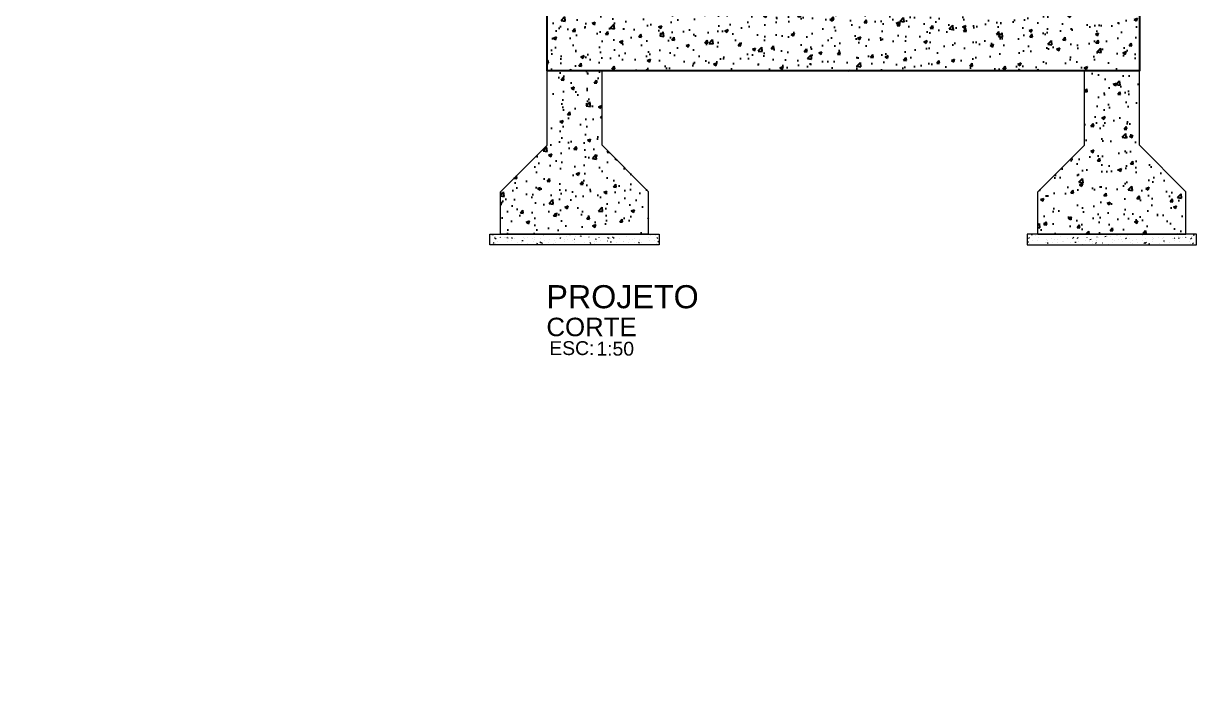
# Model space of a CAD drawing. Header units: inches. Extents: x -413 to -271, y -70 to 27.
# Drawn here: x -401.8 to -396.26, y -14.36 to -11.26 of the extents above; entities that cross this region are included whole.
import ezdxf
from ezdxf.enums import TextEntityAlignment as Align

# ---------------------------------------------------------------- set-up
doc = ezdxf.new("R2010")
doc.units = ezdxf.units.IN
doc.header["$MEASUREMENT"] = 0
for name, color, linetype in [('ARQ-COTA-25', 12, 'Continuous'), ('ARQ-COTA-50', 1, 'Continuous'), ('ARQ-TXT-02', 2, 'Continuous'), ('ARQ-TXT-03', 3, 'Continuous'), ('ARQ-TXT-04', 4, 'Continuous'), ('EST-CNC-HTC', 1, 'Continuous')]:
    doc.layers.add(name, color=color, linetype=linetype)
doc.layers.add('Pilares estruturais', color=7, linetype='Continuous', lineweight=20)
doc.styles.add('Arial', font='ARIALUNI.ttf')
pattern_1 = [(50, (-422.7482, -237.35395), (0.156527246, -0.01369436), [0.0163672, -0.18003924]), (355, (-422.7482, -237.35395), (-0.03027962, 0.16415042), [0.01309376, -0.14403139]), (100.451444, (-422.73516, -237.35509), (0.12624763, 0.15045606), [0.01390998, -0.15300981]), (46.1842, (-422.7482, -237.3103), (0.23290342, -0.03612117), [0.0245508, -0.27005886]), (96.63564, (-422.7288, -237.31331), (0.2039707, 0.2125813), [0.02086499, -0.22951484]), (351.18416, (-422.7482, -237.3103), (0.2039707, 0.2125813), [0.01964064, -0.2160471]), (21, (-422.72638, -237.32121), (0.13026266, -0.08786327), [0.0163672, -0.18003924]), (326, (-422.72638, -237.32121), (0.05309855, 0.15824905), [0.01309376, -0.14403139]), (71.451445, (-422.71552, -237.32854), (0.18336121, 0.07038577), [0.01390998, -0.15300981]), (37.5, (-422.7482, -237.35395), (0.002653638, 0.07264722), [0, -0.142285557, 0, -0.146213685, 0, -0.144576965]), (7.5, (-422.7482, -237.35395), (0.057409502, 0.086072224), [0, -0.083363624, 0, -0.139012116, 0, -0.05510292]), (327.5, (-422.796866, -237.35395), (0.11649574, -0.004922136), [0, -0.054557345, 0, -0.170218917, 0, -0.22586741]), (317.5, (-422.81869, -237.35395), (0.127268357, 0.02184585), [0, -0.07092455, 0, -0.11304282, 0, -0.160398595])]

# ---------------------------------------------------------------- blocks, each defined once
blk = doc.blocks.new('*U517')
at = {"layer": 'ARQ-TXT-02', "insert": (0.2739, 0.2042), "char_height": 0.03, "attachment_point": 1, "style": 'Arial'}
blk.add_mtext_dynamic_manual_height_columns('ESC:', width=0.001376, gutter_width=0.25, heights=[0], dxfattribs=at)
at = {"layer": 'ARQ-TXT-02', "style": 'Arial'}
blk.add_attdef('ESCALA', (0.376, 0.1729), '', height=0.03, dxfattribs=at)
at = {"layer": 'ARQ-TXT-03', "style": 'Arial'}
blk.add_attdef('DESENHO', (0.2677, 0.215), '', height=0.04, dxfattribs=at)
at = {"layer": 'ARQ-TXT-04', "style": 'Arial'}
blk.add_attdef('MATÉRIA', text='', height=0.05, dxfattribs=at).set_placement((0.2677, 0.2605), align=Align.BOTTOM_LEFT)

msp = doc.modelspace()

# ---------------------------------------------------------------- hatches: boundary and pattern name
at = {"layer": 'ARQ-COTA-50', "linetype": 'ByBlock'}
h = msp.add_hatch(color=256, dxfattribs=at)
h.set_gradient(color1=(147, 149, 152), color2=(247, 171, 174), name='HEMISPHERICAL')
h.paths.add_polyline_path([(-398.5967, -11.0193, 0.373055), (-398.5768, -11.0426, 0.041332), (-398.4529, -11.0428, 0.201971), (-398.4378, -11.0331, 0.023101), (-397.668, -11.033, -0.023101), (-397.4625, -11.033), (-397.4625, -10.4607, -0.03392), (-397.7845, -10.4639, 0.026609), (-398.502, -10.4607, 0.414214), (-398.5782, -10.5369)])
h.paths.add_polyline_path([(-397.2315, -10.4607), (-397.2315, -10.7207), (-396.7082, -10.7207, 0.414214), (-396.6782, -10.6907), (-396.6782, -10.4907, 0.414214), (-396.7082, -10.4607)])
h.paths.add_polyline_path([(-397.2315, -10.7207), (-397.2315, -10.9807), (-396.6782, -10.9807), (-396.6782, -10.7207), (-396.7082, -10.7207)])
h.paths.add_polyline_path([(-396.9954, -10.4561, 0.284241), (-396.8684, -10.4012, -0.061928), (-396.8031, -10.3218, 0.306501), (-396.6962, -10.1693, -0.14616), (-396.7557, -10.2176, 0.092688), (-396.8411, -10.25, -0.049124), (-396.9185, -10.3355, 0.091076)])
h.paths.add_polyline_path([(-396.9794, -10.2915, 0.122018), (-397.0016, -10.4453, -0.086543), (-396.9254, -10.3285, 0.050122), (-396.8479, -10.2426, -0.093525), (-396.7585, -10.2082, 0.141203), (-396.7051, -10.1649, -0.181678), (-396.7154, -10.1659, 0.12243), (-396.8372, -10.1731, 0.151645)])
edge = h.paths.add_edge_path()
edge.add_arc((-397.2504, -10.4587), 0.019, 353.8414, 443.3842)
edge.add_spline(control_points=[(-397.2463, -10.4401), (-397.258, -10.438), (-397.3146, -10.4277), (-397.384, -10.4265), (-397.4388, -10.4381), (-397.449, -10.4402)], knot_values=[0, 0, 0, 0, 0.035673, 0.172514, 0.203703, 0.203703, 0.203703, 0.203703], degree=3, periodic=0)
edge.add_arc((-397.4422, -10.4594), 0.0204, 109.3594, 183.5051)
edge.add_line((-397.4625, -10.4607), (-397.4625, -11.0385))
edge.add_arc((-397.4422, -11.0398), 0.0204, 176.4949, 250.6406)
edge.add_spline(control_points=[(-397.449, -11.059), (-397.4388, -11.0612), (-397.384, -11.0727), (-397.3146, -11.0715), (-397.258, -11.0613), (-397.2463, -11.0591)], knot_values=[0, 0, 0, 0, 0.031189, 0.16803, 0.203703, 0.203703, 0.203703, 0.203703], degree=3, periodic=0)
edge.add_arc((-397.2504, -11.0406), 0.019, 282.2392, 366.1586)
edge.add_line((-397.2315, -11.0385), (-397.2315, -10.4607))
h.paths.add_polyline_path([(-402.642, -17.6109), (-401.5263, -17.6109), (-401.5263, -17.3056), (-402.642, -17.3056)], flags=9)
h.paths.add_polyline_path([(-406.1278, -35.7012), (-403.9652, -35.7012), (-403.9652, -35.4226), (-406.1278, -35.4226)], flags=9)
h.paths.add_polyline_path([(-406.1278, -35.3808), (-403.9652, -35.3808), (-403.9652, -35.1022), (-406.1278, -35.1022)], flags=9)
h.paths.add_polyline_path([(-406.1277, -32.3222), (-405.256, -32.3222), (-405.256, -32.1779), (-406.1277, -32.1779)], flags=9)
h.paths.add_polyline_path([(-409.3737, -35.6021), (-407.5616, -35.6021), (-407.5616, -35.4578), (-409.3737, -35.4578)], flags=9)
h.paths.add_polyline_path([(-406.1182, -33.2707), (-404.0944, -33.2707), (-404.0944, -32.9944), (-406.1182, -32.9944)], flags=9)
h.paths.add_polyline_path([(-409.3712, -35.0183), (-408.7766, -35.0183), (-408.7766, -34.874), (-409.3712, -34.874)], flags=9)
h.paths.add_polyline_path([(-406.1182, -32.8865), (-404.741, -32.8865), (-404.741, -32.7423), (-406.1182, -32.7423)], flags=9)
h.paths.add_polyline_path([(-406.1277, -32.6061), (-405.3537, -32.6061), (-405.3537, -32.4619), (-406.1277, -32.4619)], flags=9)
h.paths.add_polyline_path([(-409.3712, -34.71), (-408.8961, -34.71), (-408.8961, -34.5657), (-409.3712, -34.5657)], flags=9)
h.paths.add_polyline_path([(-409.3833, -34.3918), (-408.669, -34.3918), (-408.669, -34.2475), (-409.3833, -34.2475)], flags=9)
h.paths.add_polyline_path([(-409.3736, -34.081), (-408.4638, -34.081), (-408.4638, -33.9367), (-409.3736, -33.9367)], flags=9)
h.paths.add_polyline_path([(-409.383, -33.7599), (-408.3918, -33.7599), (-408.3918, -33.6157), (-409.383, -33.6157)], flags=9)
h.paths.add_polyline_path([(-409.3833, -33.4931), (-408.4353, -33.4931), (-408.4353, -33.3489), (-409.3833, -33.3489)], flags=9)
h.paths.add_polyline_path([(-406.1155, -34.0882), (-405.07, -34.0882), (-405.07, -33.9439), (-406.1155, -33.9439)], flags=9)
h.paths.add_polyline_path([(-406.1274, -33.7625), (-405.1088, -33.7625), (-405.1088, -33.6183), (-406.1274, -33.6183)], flags=9)
h.paths.add_polyline_path([(-406.1277, -33.4681), (-405.6197, -33.4681), (-405.6197, -33.3238), (-406.1277, -33.3238)], flags=9)
h.paths.add_polyline_path([(-409.3813, -31.7648), (-408.4553, -31.7648), (-408.4553, -31.6206), (-409.3813, -31.6206)], flags=9)
h.paths.add_polyline_path([(-406.1228, -32.0432), (-405.2782, -32.0432), (-405.2782, -31.8989), (-406.1228, -31.8989)], flags=9)
h.paths.add_polyline_path([(-406.1228, -31.7773), (-405.5771, -31.7773), (-405.5771, -31.633), (-406.1228, -31.633)], flags=9)
h.paths.add_polyline_path([(-406.1206, -31.2261), (-405.3684, -31.2261), (-405.3684, -31.0818), (-406.1206, -31.0818)], flags=9)
h.paths.add_polyline_path([(-406.1206, -30.9602), (-405.4389, -30.9602), (-405.4389, -30.8159), (-406.1206, -30.8159)], flags=9)
h.paths.add_polyline_path([(-406.1209, -30.7122), (-405.4121, -30.7122), (-405.4121, -30.568), (-406.1209, -30.568)], flags=9)
h.paths.add_polyline_path([(-406.1209, -30.4463), (-404.9558, -30.4463), (-404.9558, -30.3021), (-406.1209, -30.3021)], flags=9)
h.paths.add_polyline_path([(-406.1282, -30.1804), (-405.6313, -30.1804), (-405.6313, -30.0362), (-406.1282, -30.0362)], flags=9)
h.paths.add_polyline_path([(-409.3813, -32.604), (-408.5368, -32.604), (-408.5368, -32.4598), (-409.3813, -32.4598)], flags=9)
h.paths.add_polyline_path([(-409.3813, -32.3381), (-408.6019, -32.3381), (-408.6019, -32.1938), (-409.3813, -32.1938)], flags=9)
h.paths.add_polyline_path([(-409.3813, -32.0722), (-408.5802, -32.0722), (-408.5802, -31.9279), (-409.3813, -31.9279)], flags=9)
h.paths.add_polyline_path([(-409.381, -31.5078), (-408.2919, -31.5078), (-408.2919, -31.3635), (-409.381, -31.3635)], flags=9)
h.paths.add_polyline_path([(-409.3813, -30.9781), (-408.9876, -30.9781), (-408.9876, -30.8339), (-409.3813, -30.8339)], flags=9)
h.paths.add_polyline_path([(-409.3834, -30.7122), (-408.468, -30.7122), (-408.468, -30.568), (-409.3834, -30.568)], flags=9)
h.paths.add_polyline_path([(-409.3834, -30.4463), (-408.5495, -30.4463), (-408.5495, -30.3021), (-409.3834, -30.3021)], flags=9)
h.paths.add_polyline_path([(-409.3784, -30.1804), (-408.4142, -30.1804), (-408.4142, -30.0362), (-409.3784, -30.0362)], flags=9)
h.paths.add_polyline_path([(-409.3834, -29.9157), (-408.9027, -29.9157), (-408.9027, -29.7714), (-409.3834, -29.7714)], flags=9)
h.paths.add_polyline_path([(-406.1183, -34.7509), (-404.1742, -34.7509), (-404.1742, -34.4723), (-406.1183, -34.4723)], flags=9)
h.paths.add_polyline_path([(-406.1278, -35.0608), (-403.9652, -35.0608), (-403.9652, -34.7822), (-406.1278, -34.7822)], flags=9)
h.paths.add_polyline_path([(-409.3838, -33.2017), (-407.1209, -33.2017), (-407.1209, -33.0574), (-409.3838, -33.0574)], flags=9)
h.paths.add_polyline_path([(-409.3842, -32.8929), (-407.9258, -32.8929), (-407.9258, -32.7487), (-409.3842, -32.7487)], flags=9)
h.paths.add_polyline_path([(-406.1278, -34.4561), (-403.9519, -34.4561), (-403.9519, -34.1775), (-406.1278, -34.1775)], flags=9)
h.paths.add_polyline_path([(-409.3737, -35.2938), (-407.4313, -35.2938), (-407.4313, -35.1495), (-409.3737, -35.1495)], flags=9)
h.paths.add_polyline_path([(-406.1228, -31.579), (-403.9253, -31.579), (-403.9253, -31.3028), (-406.1228, -31.3028)], flags=9)
h.paths.add_polyline_path([(-409.374, -31.3029), (-407.8689, -31.3029), (-407.8689, -31.0408), (-409.374, -31.0408)], flags=9)
h.paths.add_polyline_path([(-406.1155, -29.9752), (-404.5158, -29.9752), (-404.5158, -29.7131), (-406.1155, -29.7131)], flags=9)
h.paths.add_polyline_path([(-409.9759, -29.612), (-409.1649, -29.612), (-409.1649, -29.4372), (-409.9759, -29.4372)], flags=9)
h.paths.add_polyline_path([(-403.6935, -22.0342), (-402.0799, -22.0342), (-402.0799, -21.6691), (-403.6935, -21.6691)], flags=9)
h.paths.add_polyline_path([(-403.3798, -22.305), (-403.247, -22.305), (-403.247, -22.0907), (-403.3798, -22.0907)], flags=9)
h.paths.add_polyline_path([(-407.1128, -17.2079), (-406.1731, -17.2079), (-406.1731, -16.9027), (-407.1128, -16.9027)], flags=9)
h.paths.add_polyline_path([(-412.8721, -17.3671), (-411.9372, -17.3671), (-411.9372, -17.0619), (-412.8721, -17.0619)], flags=9)
h.paths.add_polyline_path([(-412.0388, -22.0185), (-410.4356, -22.0185), (-410.4356, -21.6533), (-412.0388, -21.6533)], flags=9)
h.paths.add_polyline_path([(-408.4846, -22.0318), (-406.8817, -22.0318), (-406.8817, -21.6667), (-408.4846, -21.6667)], flags=9)
h.paths.add_polyline_path([(-407.7166, -22.2213), (-407.5838, -22.2213), (-407.5838, -22.007), (-407.7166, -22.007)], flags=9)
h.paths.add_polyline_path([(-411.3098, -22.1528), (-411.177, -22.1528), (-411.177, -21.9385), (-411.3098, -21.9385)], flags=9)
at = {"layer": 'EST-CNC-HTC', "linetype": 'ByBlock', "ltscale": 0.05, "true_color": 0x636466}
h = msp.add_hatch(dxfattribs=at)
h.set_pattern_fill('AR-CONC', color=251, scale=0.021823)
h.set_pattern_definition([(50, (-2050.37684, -511.5551), (0.156527246, -0.01369436), [0.016367204, -0.18003924]), (355, (-2050.37684, -511.5551), (-0.030279618, 0.164150424), [0.013093763, -0.144031392]), (100.451444, (-2050.3638, -511.55624), (0.126247628, 0.150456063), [0.013909983, -0.153009809]), (46.1842, (-2050.37684, -511.51145), (0.232903415, -0.03612117), [0.024550805, -0.27005886]), (96.635635, (-2050.35743, -511.51446), (0.203970698, 0.2125813), [0.020864986, -0.229514843]), (351.184164, (-2050.37684, -511.51145), (0.203970698, 0.2125813), [0.019640644, -0.216047088]), (21, (-2050.35501, -511.52237), (0.130262657, -0.087863271), [0.016367204, -0.18003924]), (326, (-2050.35501, -511.52237), (0.053098554, 0.158249046), [0.013093763, -0.144031392]), (71.451445, (-2050.34416, -511.52969), (0.183361209, 0.070385774), [0.013909982, -0.153009809]), (37.5, (-2050.37684, -511.5551), (0.0026536377, 0.0726472197), [0, -0.1422855565, 0, -0.1462136854, 0, -0.144576965]), (7.5, (-2050.37684, -511.5551), (0.0574095024, 0.0860722238), [0, -0.0833636236, 0, -0.1390121158, 0, -0.0551029187]), (327.5, (-2050.4255, -511.5551), (0.1164957399, -0.0049221357), [0, -0.0545573453, 0, -0.1702189173, 0, -0.2258674095]), (317.5, (-2050.44733, -511.5551), (0.127268357, 0.0218458483), [0, -0.070924549, 0, -0.1130428194, 0, -0.160398595])])
h.paths.add_polyline_path([(-399.3282, -11.4877), (-396.5282, -11.4877), (-396.5282, -11.1604), (-399.3282, -11.1604)])
h = msp.add_hatch(dxfattribs=at)
h.set_pattern_fill('AR-CONC', color=251, scale=0.021823)
h.set_pattern_definition(pattern_1)
h.paths.add_polyline_path([(-399.0682, -11.4877), (-399.3282, -11.4877), (-399.3282, -11.8395), (-399.5482, -12.0595), (-399.5482, -12.2595), (-398.8482, -12.2595), (-398.8482, -12.0595), (-399.0682, -11.8395)])
h = msp.add_hatch(dxfattribs=at)
h.set_pattern_fill('AR-CONC', color=251, scale=0.021823)
h.set_pattern_definition(pattern_1)
h.paths.add_polyline_path([(-396.7882, -11.4877), (-396.5282, -11.4877), (-396.5282, -11.8395), (-396.3082, -12.0595), (-396.3082, -12.2595), (-397.0082, -12.2595), (-397.0082, -12.0595), (-396.7882, -11.8395)])

# ---------------------------------------------------------------- linework, layer by layer
at = {"layer": 'EST-CNC-HTC', "color": 251, "linetype": 'ByBlock', "ltscale": 0.05, "true_color": 0x636466}
msp.add_lwpolyline([(-399.3282, -11.1604), (-396.5282, -11.1604), (-396.5282, -11.4877), (-399.3282, -11.4877)], close=True, dxfattribs=at)
at = {"layer": 'Pilares estruturais'}
for p, q in [((-399.3282, -11.8395), (-399.3282, -11.4877)), ((-399.0682, -11.8395), (-399.0682, -11.4877)), ((-396.7882, -11.8395), (-396.7882, -11.4877)), ((-396.5282, -11.8395), (-396.5282, -11.4877)), ((-399.0682, -11.8095), (-399.0682, -11.8095)), ((-399.0682, -11.8095), (-399.0682, -11.8095)), ((-396.7882, -11.8095), (-396.7882, -11.8095)), ((-396.7882, -11.8095), (-396.7882, -11.8095)), ((-399.5482, -12.0595), (-399.3282, -11.8395)), ((-398.8482, -12.0595), (-399.0682, -11.8395)), ((-397.0082, -12.0595), (-396.7882, -11.8395)), ((-396.3082, -12.0595), (-396.5282, -11.8395)), ((-399.5482, -12.2595), (-399.5482, -12.0595)), ((-399.5482, -12.0595), (-399.5482, -12.0595)), ((-398.8482, -12.2595), (-398.8482, -12.0595)), ((-398.8482, -12.0595), (-398.8482, -12.0595)), ((-397.0082, -12.2595), (-397.0082, -12.0595)), ((-397.0082, -12.0595), (-397.0082, -12.0595)), ((-396.3082, -12.2595), (-396.3082, -12.0595)), ((-396.3082, -12.0595), (-396.3082, -12.0595)), ((-399.583, -12.2642), (-399.5889, -12.263)), ((-399.5787, -12.3039), (-399.5833, -12.3)), ((-399.5787, -12.2728), (-399.5788, -12.2727)), ((-399.5692, -12.2827), (-399.5765, -12.2774)), ((-399.5723, -12.2693), (-399.5724, -12.2692)), ((-399.5705, -12.3025), (-399.5706, -12.3024)), ((-399.5634, -12.2928), (-399.5634, -12.2928)), ((-398.8482, -12.2595), (-399.5482, -12.2595)), ((-399.5479, -12.2747), (-399.548, -12.2746)), ((-399.5469, -12.2704), (-399.547, -12.2704)), ((-399.5314, -12.2759), (-399.5315, -12.2758)), ((-399.5226, -12.2733), (-399.5226, -12.2732)), ((-399.5124, -12.2779), (-399.5183, -12.2768)), ((-399.5161, -12.2959), (-399.5161, -12.2958)), ((-399.5144, -12.2718), (-399.5145, -12.2718)), ((-399.4918, -12.2806), (-399.4964, -12.2767)), ((-399.4944, -12.291), (-399.4944, -12.2909)), ((-399.4841, -12.2789), (-399.4842, -12.2788)), ((-399.4687, -12.299), (-399.4688, -12.2989)), ((-399.4662, -12.3087), (-399.4662, -12.3086)), ((-399.4417, -12.2916), (-399.4476, -12.2905)), ((-399.4468, -12.2971), (-399.4469, -12.297)), ((-399.4467, -12.26), (-399.4467, -12.2599)), ((-399.441, -12.275), (-399.4411, -12.275)), ((-399.4368, -12.282), (-399.4369, -12.2819)), ((-399.4214, -12.302), (-399.4215, -12.3019)), ((-399.4185, -12.2777), (-399.4185, -12.2776)), ((-399.3959, -12.2809), (-399.396, -12.2809)), ((-399.3903, -12.2954), (-399.3903, -12.2953)), ((-399.3895, -12.285), (-399.3896, -12.285)), ((-399.3892, -12.2773), (-399.3893, -12.2773)), ((-399.371, -12.3054), (-399.3769, -12.3042)), ((-399.3741, -12.3051), (-399.3742, -12.305)), ((-399.3543, -12.3029), (-399.3616, -12.2976)), ((-399.3568, -12.2787), (-399.3569, -12.2787)), ((-399.3497, -12.3036), (-399.3543, -12.2997)), ((-399.3449, -12.2648), (-399.345, -12.2648)), ((-399.3425, -12.2651), (-399.3425, -12.265)), ((-399.3422, -12.2881), (-399.3422, -12.288)), ((-399.3268, -12.3081), (-399.3269, -12.3081)), ((-399.3197, -12.2978), (-399.3198, -12.2978)), ((-399.3181, -12.2609), (-399.3182, -12.2608)), ((-399.3142, -12.2828), (-399.3143, -12.2827)), ((-399.2953, -12.3032), (-399.2954, -12.3032)), ((-399.2949, -12.2912), (-399.2949, -12.2911)), ((-399.286, -12.3005), (-399.286, -12.3004)), ((-399.2833, -12.2819), (-399.2834, -12.2819)), ((-399.2708, -12.2639), (-399.2709, -12.2638)), ((-399.2688, -12.2817), (-399.2689, -12.2817)), ((-399.2627, -12.2803), (-399.2673, -12.2764)), ((-399.2476, -12.2942), (-399.2476, -12.2942)), ((-399.2444, -12.2871), (-399.2445, -12.2871)), ((-399.2381, -12.2712), (-399.2381, -12.2711)), ((-399.2316, -12.2842), (-399.2317, -12.2841)), ((-399.2235, -12.267), (-399.2236, -12.2669)), ((-399.2179, -12.2655), (-399.218, -12.2655)), ((-399.2099, -12.2889), (-399.2099, -12.2888)), ((-399.2003, -12.2973), (-399.2003, -12.2972)), ((-399.1991, -12.2856), (-399.1992, -12.2856)), ((-399.1934, -12.2709), (-399.1935, -12.2709)), ((-399.1816, -12.3066), (-399.1817, -12.3065)), ((-399.1762, -12.2701), (-399.1763, -12.27)), ((-399.1649, -12.2703), (-399.1708, -12.2692)), ((-399.1529, -12.3004), (-399.153, -12.3003)), ((-399.1339, -12.2756), (-399.134, -12.2755)), ((-399.1289, -12.2731), (-399.1289, -12.273)), ((-399.1257, -12.2888), (-399.1258, -12.2888)), ((-399.1207, -12.3032), (-399.1253, -12.2994)), ((-399.1057, -12.2933), (-399.1057, -12.2932)), ((-399.1056, -12.3034), (-399.1057, -12.3033)), ((-399.0942, -12.2841), (-399.1001, -12.2829)), ((-399.0924, -12.2933), (-399.0925, -12.2933)), ((-399.0816, -12.2762), (-399.0816, -12.2761)), ((-399.0739, -12.291), (-399.074, -12.291)), ((-399.0583, -12.3065), (-399.0584, -12.3064)), ((-399.0579, -12.263), (-399.0579, -12.2629)), ((-399.0415, -12.2772), (-399.0416, -12.2772)), ((-399.0415, -12.2925), (-399.0416, -12.2924)), ((-399.0337, -12.28), (-399.0383, -12.2761)), ((-399.0343, -12.2792), (-399.0343, -12.2792)), ((-399.0297, -12.2807), (-399.0297, -12.2806)), ((-399.0236, -12.2978), (-399.0294, -12.2967)), ((-399.0115, -12.2796), (-399.0188, -12.2743)), ((-399.0015, -12.2984), (-399.0015, -12.2983)), ((-398.9905, -12.2611), (-398.9906, -12.2611)), ((-398.987, -12.2823), (-398.987, -12.2822)), ((-398.968, -12.2957), (-398.9681, -12.2957)), ((-398.9653, -12.2941), (-398.9654, -12.2941)), ((-398.9535, -12.2691), (-398.9536, -12.269)), ((-398.9409, -12.2995), (-398.941, -12.2995)), ((-398.9396, -12.2854), (-398.9397, -12.2853)), ((-398.9253, -12.2868), (-398.9253, -12.2867)), ((-398.9163, -12.2979), (-398.9164, -12.2979)), ((-398.9144, -12.278), (-398.9145, -12.2779)), ((-398.8971, -12.3045), (-398.8971, -12.3044)), ((-398.8916, -12.3029), (-398.8962, -12.2991)), ((-398.8923, -12.2884), (-398.8924, -12.2883)), ((-398.89, -12.2834), (-398.8901, -12.2833)), ((-398.8838, -12.2993), (-398.8839, -12.2993)), ((-398.8634, -12.2618), (-398.8635, -12.2618)), ((-398.8494, -12.2735), (-398.8494, -12.2734)), ((-398.845, -12.2915), (-398.8451, -12.2914)), ((-398.839, -12.2672), (-398.8391, -12.2672)), ((-398.8175, -12.2628), (-398.8234, -12.2616)), ((-398.8212, -12.2912), (-398.8212, -12.2911)), ((-398.8104, -12.3025), (-398.8105, -12.3025)), ((-398.8047, -12.2796), (-398.8093, -12.2758)), ((-398.7982, -12.2986), (-398.8039, -12.2945)), ((-397.0582, -12.2986), (-397.0526, -12.2945)), ((-397.0518, -12.2796), (-397.0472, -12.2758)), ((-397.0461, -12.3025), (-397.046, -12.3025)), ((-397.039, -12.2628), (-397.0331, -12.2616)), ((-397.0353, -12.2912), (-397.0353, -12.2911)), ((-397.0175, -12.2672), (-397.0174, -12.2672)), ((-397.0115, -12.2915), (-397.0114, -12.2914)), ((-397.0082, -12.2595), (-396.3082, -12.2595)), ((-397.0071, -12.2735), (-397.0071, -12.2734)), ((-396.9931, -12.2618), (-396.993, -12.2618)), ((-396.9727, -12.2993), (-396.9726, -12.2993)), ((-396.9665, -12.2834), (-396.9664, -12.2833)), ((-396.9649, -12.3029), (-396.9603, -12.2991)), ((-396.9642, -12.2884), (-396.9641, -12.2883)), ((-396.9594, -12.3045), (-396.9594, -12.3044)), ((-396.9421, -12.278), (-396.942, -12.2779)), ((-396.9402, -12.2979), (-396.9401, -12.2979)), ((-396.9312, -12.2868), (-396.9312, -12.2867)), ((-396.9169, -12.2854), (-396.9168, -12.2853)), ((-396.9156, -12.2995), (-396.9155, -12.2995)), ((-396.9029, -12.2691), (-396.9029, -12.269)), ((-396.8912, -12.2941), (-396.8911, -12.2941)), ((-396.8885, -12.2957), (-396.8884, -12.2957)), ((-396.8695, -12.2823), (-396.8695, -12.2822)), ((-396.866, -12.2611), (-396.8659, -12.2611)), ((-396.855, -12.2984), (-396.855, -12.2983)), ((-396.8449, -12.2796), (-396.8377, -12.2743)), ((-396.8329, -12.2978), (-396.827, -12.2967)), ((-396.8268, -12.2807), (-396.8268, -12.2806)), ((-396.8228, -12.28), (-396.8182, -12.2761)), ((-396.8222, -12.2792), (-396.8222, -12.2792)), ((-396.815, -12.2772), (-396.8149, -12.2772)), ((-396.815, -12.2925), (-396.8149, -12.2924)), ((-396.7986, -12.263), (-396.7986, -12.2629)), ((-396.7982, -12.3065), (-396.7981, -12.3064)), ((-396.7826, -12.291), (-396.7825, -12.291)), ((-396.7749, -12.2762), (-396.7749, -12.2761)), ((-396.7641, -12.2933), (-396.764, -12.2933)), ((-396.7623, -12.2841), (-396.7564, -12.2829)), ((-396.7509, -12.3034), (-396.7508, -12.3033)), ((-396.7508, -12.2933), (-396.7508, -12.2932)), ((-396.7358, -12.3032), (-396.7312, -12.2994)), ((-396.7308, -12.2888), (-396.7307, -12.2888)), ((-396.7276, -12.2731), (-396.7275, -12.273)), ((-396.7226, -12.2756), (-396.7225, -12.2755)), ((-396.7036, -12.3004), (-396.7035, -12.3003)), ((-396.6916, -12.2703), (-396.6857, -12.2692)), ((-396.6803, -12.2701), (-396.6802, -12.27)), ((-396.6749, -12.3066), (-396.6748, -12.3065)), ((-396.6631, -12.2709), (-396.663, -12.2709)), ((-396.6574, -12.2856), (-396.6573, -12.2856)), ((-396.6562, -12.2973), (-396.6562, -12.2972)), ((-396.6466, -12.2889), (-396.6466, -12.2888)), ((-396.6386, -12.2655), (-396.6385, -12.2655)), ((-396.633, -12.267), (-396.6329, -12.2669)), ((-396.6249, -12.2842), (-396.6248, -12.2841)), ((-396.6184, -12.2712), (-396.6184, -12.2711)), ((-396.6121, -12.2871), (-396.612, -12.2871)), ((-396.6089, -12.2942), (-396.6089, -12.2942)), ((-396.5938, -12.2803), (-396.5892, -12.2764)), ((-396.5877, -12.2817), (-396.5876, -12.2817)), ((-396.5857, -12.2639), (-396.5856, -12.2638)), ((-396.5732, -12.2819), (-396.5731, -12.2819)), ((-396.5705, -12.3005), (-396.5705, -12.3004)), ((-396.5616, -12.2912), (-396.5616, -12.2911)), ((-396.5612, -12.3032), (-396.5611, -12.3032)), ((-396.5423, -12.2828), (-396.5422, -12.2827)), ((-396.5384, -12.2609), (-396.5383, -12.2608)), ((-396.5368, -12.2978), (-396.5367, -12.2978)), ((-396.5297, -12.3081), (-396.5296, -12.3081)), ((-396.5143, -12.2881), (-396.5143, -12.288)), ((-396.514, -12.2651), (-396.514, -12.265)), ((-396.5116, -12.2648), (-396.5115, -12.2648)), ((-396.5068, -12.3036), (-396.5022, -12.2997)), ((-396.5022, -12.3029), (-396.4949, -12.2976)), ((-396.4997, -12.2787), (-396.4996, -12.2787)), ((-396.4855, -12.3054), (-396.4796, -12.3042)), ((-396.4824, -12.3051), (-396.4823, -12.305)), ((-396.4673, -12.2773), (-396.4672, -12.2773)), ((-396.467, -12.285), (-396.4669, -12.285)), ((-396.4662, -12.2954), (-396.4662, -12.2953)), ((-396.4606, -12.2809), (-396.4605, -12.2809)), ((-396.438, -12.2777), (-396.438, -12.2776)), ((-396.4351, -12.302), (-396.435, -12.3019)), ((-396.4197, -12.282), (-396.4196, -12.2819)), ((-396.4155, -12.275), (-396.4154, -12.275)), ((-396.4148, -12.2916), (-396.4089, -12.2905)), ((-396.4098, -12.26), (-396.4098, -12.2599)), ((-396.4097, -12.2971), (-396.4096, -12.297)), ((-396.3903, -12.3087), (-396.3903, -12.3086)), ((-396.3878, -12.299), (-396.3877, -12.2989)), ((-396.3724, -12.2789), (-396.3723, -12.2788)), ((-396.3647, -12.2806), (-396.3601, -12.2767)), ((-396.3621, -12.291), (-396.3621, -12.2909)), ((-396.3441, -12.2779), (-396.3382, -12.2768)), ((-396.3421, -12.2718), (-396.342, -12.2718)), ((-396.3404, -12.2959), (-396.3404, -12.2958)), ((-396.3339, -12.2733), (-396.3339, -12.2732)), ((-396.3251, -12.2759), (-396.325, -12.2758)), ((-396.3096, -12.2704), (-396.3095, -12.2704)), ((-396.3086, -12.2747), (-396.3085, -12.2746)), ((-396.2931, -12.2928), (-396.2931, -12.2928)), ((-396.2873, -12.2827), (-396.28, -12.2774)), ((-396.2859, -12.3025), (-396.2859, -12.3024)), ((-396.2842, -12.2693), (-396.2841, -12.2692)), ((-396.2778, -12.2728), (-396.2777, -12.2727)), ((-396.2778, -12.3039), (-396.2732, -12.3)), ((-396.2735, -12.2642), (-396.2676, -12.263)), ((-399.5955, -12.3095), (-399.5955, -12.3095)), ((-399.5955, -12.3095), (-399.5955, -12.3095)), ((-399.5955, -12.3095), (-399.5955, -12.3095)), ((-399.5955, -12.3095), (-399.5955, -12.3095)), ((-399.5955, -12.3095), (-399.5955, -12.3095)), ((-399.5719, -12.3095), (-399.5719, -12.3095)), ((-399.5696, -12.3095), (-399.5696, -12.3095)), ((-399.5696, -12.3095), (-399.5696, -12.3095)), ((-399.5696, -12.3095), (-399.5696, -12.3095)), ((-399.5506, -12.3095), (-399.5506, -12.3095)), ((-399.5506, -12.3095), (-399.5506, -12.3095)), ((-399.5482, -12.3095), (-399.5482, -12.3095)), ((-399.5437, -12.3095), (-399.5437, -12.3095)), ((-399.5325, -12.3095), (-399.5325, -12.3095)), ((-399.5178, -12.3095), (-399.5178, -12.3095)), ((-399.5144, -12.3095), (-399.5144, -12.3095)), ((-399.5144, -12.3095), (-399.5144, -12.3095)), ((-399.5144, -12.3095), (-399.5144, -12.3095)), ((-399.5056, -12.3095), (-399.5056, -12.3095)), ((-399.5056, -12.3095), (-399.5056, -12.3095)), ((-399.492, -12.3095), (-399.492, -12.3095)), ((-399.4661, -12.3095), (-399.4661, -12.3095)), ((-399.4606, -12.3095), (-399.4606, -12.3095)), ((-399.4606, -12.3095), (-399.4606, -12.3095)), ((-399.4573, -12.3095), (-399.4573, -12.3095)), ((-399.4402, -12.3095), (-399.4402, -12.3095)), ((-399.4402, -12.3095), (-399.4402, -12.3095)), ((-399.4157, -12.3095), (-399.4157, -12.3095)), ((-399.4157, -12.3095), (-399.4157, -12.3095)), ((-399.4143, -12.3095), (-399.4143, -12.3095)), ((-399.4143, -12.3095), (-399.4143, -12.3095)), ((-399.3906, -12.3095), (-399.3906, -12.3095)), ((-399.3906, -12.3095), (-399.3906, -12.3095)), ((-399.3884, -12.3095), (-399.3884, -12.3095)), ((-399.3884, -12.3095), (-399.3884, -12.3095)), ((-399.3707, -12.3095), (-399.3707, -12.3095)), ((-399.3707, -12.3095), (-399.3707, -12.3095)), ((-399.3625, -12.3095), (-399.3625, -12.3095)), ((-399.3625, -12.3095), (-399.3625, -12.3095)), ((-399.3625, -12.3095), (-399.3625, -12.3095)), ((-399.3497, -12.3095), (-399.3497, -12.3095)), ((-399.3452, -12.3095), (-399.3452, -12.3095)), ((-399.3426, -12.3095), (-399.3426, -12.3095)), ((-399.3366, -12.3095), (-399.3366, -12.3095)), ((-399.3366, -12.3095), (-399.3366, -12.3095)), ((-399.3366, -12.3095), (-399.3366, -12.3095)), ((-399.3258, -12.3095), (-399.3258, -12.3095)), ((-399.3258, -12.3095), (-399.3258, -12.3095)), ((-399.3107, -12.3095), (-399.3107, -12.3095)), ((-399.3107, -12.3095), (-399.3107, -12.3095)), ((-399.3107, -12.3095), (-399.3107, -12.3095)), ((-399.2848, -12.3095), (-399.2848, -12.3095)), ((-399.2848, -12.3095), (-399.2848, -12.3095)), ((-399.2848, -12.3095), (-399.2848, -12.3095)), ((-399.2808, -12.3095), (-399.2808, -12.3095)), ((-399.2808, -12.3095), (-399.2808, -12.3095)), ((-399.2808, -12.3095), (-399.2808, -12.3095)), ((-399.2669, -12.3095), (-399.2669, -12.3095)), ((-399.2669, -12.3095), (-399.2669, -12.3095)), ((-399.2669, -12.3095), (-399.2669, -12.3095)), ((-399.2589, -12.3095), (-399.2589, -12.3095)), ((-399.2358, -12.3095), (-399.2358, -12.3095)), ((-399.2358, -12.3095), (-399.2358, -12.3095)), ((-399.2358, -12.3095), (-399.2358, -12.3095)), ((-399.233, -12.3095), (-399.233, -12.3095)), ((-399.2279, -12.3095), (-399.2279, -12.3095)), ((-399.2071, -12.3095), (-399.2071, -12.3095)), ((-399.1909, -12.3095), (-399.1909, -12.3095)), ((-399.1909, -12.3095), (-399.1909, -12.3095)), ((-399.1909, -12.3095), (-399.1909, -12.3095)), ((-399.1813, -12.3095), (-399.1813, -12.3095)), ((-399.1579, -12.3095), (-399.1579, -12.3095)), ((-399.1554, -12.3095), (-399.1554, -12.3095)), ((-399.1554, -12.3095), (-399.1554, -12.3095)), ((-399.1459, -12.3095), (-399.1459, -12.3095)), ((-399.1459, -12.3095), (-399.1459, -12.3095)), ((-399.1459, -12.3095), (-399.1459, -12.3095)), ((-399.1433, -12.3095), (-399.1434, -12.3095)), ((-399.1432, -12.3095), (-399.1432, -12.3095)), ((-399.1432, -12.3095), (-399.1432, -12.3095)), ((-399.1295, -12.3095), (-399.1295, -12.3095)), ((-399.1295, -12.3095), (-399.1295, -12.3095)), ((-399.1132, -12.3095), (-399.1132, -12.3095)), ((-399.1036, -12.3095), (-399.1036, -12.3095)), ((-399.1036, -12.3095), (-399.1036, -12.3095)), ((-399.1009, -12.3095), (-399.1009, -12.3095)), ((-399.1009, -12.3095), (-399.1009, -12.3095)), ((-399.1009, -12.3095), (-399.1009, -12.3095)), ((-399.0777, -12.3095), (-399.0777, -12.3095)), ((-399.0777, -12.3095), (-399.0777, -12.3095)), ((-399.0777, -12.3095), (-399.0777, -12.3095)), ((-399.056, -12.3095), (-399.056, -12.3095)), ((-399.056, -12.3095), (-399.056, -12.3095)), ((-399.056, -12.3095), (-399.056, -12.3095)), ((-399.0518, -12.3095), (-399.0518, -12.3095)), ((-399.0518, -12.3095), (-399.0518, -12.3095)), ((-399.0518, -12.3095), (-399.0518, -12.3095)), ((-399.0259, -12.3095), (-399.0259, -12.3095)), ((-399.0259, -12.3095), (-399.0259, -12.3095)), ((-399.0259, -12.3095), (-399.0259, -12.3095)), ((-399.0194, -12.3095), (-399.0194, -12.3095)), ((-399.0194, -12.3095), (-399.0194, -12.3095)), ((-399.011, -12.3095), (-399.0111, -12.3095)), ((-399, -12.3095), (-399, -12.3095)), ((-399, -12.3095), (-399, -12.3095)), ((-399, -12.3095), (-399, -12.3095)), ((-398.9985, -12.3095), (-398.9985, -12.3095)), ((-398.9741, -12.3095), (-398.9741, -12.3095)), ((-398.9706, -12.3095), (-398.9706, -12.3095)), ((-398.9661, -12.3095), (-398.9661, -12.3095)), ((-398.9633, -12.3095), (-398.9633, -12.3095)), ((-398.9482, -12.3095), (-398.9482, -12.3095)), ((-398.9223, -12.3095), (-398.9223, -12.3095)), ((-398.9211, -12.3095), (-398.9211, -12.3095)), ((-398.8965, -12.3095), (-398.8965, -12.3095)), ((-398.8957, -12.3095), (-398.8957, -12.3095)), ((-398.8957, -12.3095), (-398.8957, -12.3095)), ((-398.8957, -12.3095), (-398.8957, -12.3095)), ((-398.8838, -12.3095), (-398.8838, -12.3095)), ((-398.8761, -12.3095), (-398.8761, -12.3095)), ((-398.8706, -12.3095), (-398.8706, -12.3095)), ((-398.8706, -12.3095), (-398.8706, -12.3095)), ((-398.8482, -12.3095), (-398.8482, -12.3095)), ((-398.8447, -12.3095), (-398.8447, -12.3095)), ((-398.8447, -12.3095), (-398.8447, -12.3095)), ((-398.8312, -12.3095), (-398.8312, -12.3095)), ((-398.8188, -12.3095), (-398.8188, -12.3095)), ((-398.8188, -12.3095), (-398.8188, -12.3095)), ((-397.0377, -12.3095), (-397.0377, -12.3095)), ((-397.0377, -12.3095), (-397.0377, -12.3095)), ((-397.0253, -12.3095), (-397.0253, -12.3095)), ((-397.0118, -12.3095), (-397.0118, -12.3095)), ((-397.0118, -12.3095), (-397.0118, -12.3095)), ((-397.0082, -12.3095), (-397.0082, -12.3095)), ((-396.9859, -12.3095), (-396.9859, -12.3095)), ((-396.9859, -12.3095), (-396.9859, -12.3095)), ((-396.9804, -12.3095), (-396.9804, -12.3095)), ((-396.9727, -12.3095), (-396.9727, -12.3095)), ((-396.9608, -12.3095), (-396.9608, -12.3095)), ((-396.9608, -12.3095), (-396.9608, -12.3095)), ((-396.9608, -12.3095), (-396.9608, -12.3095)), ((-396.96, -12.3095), (-396.96, -12.3095)), ((-396.9354, -12.3095), (-396.9354, -12.3095)), ((-396.9342, -12.3095), (-396.9342, -12.3095)), ((-396.9083, -12.3095), (-396.9083, -12.3095)), ((-396.8932, -12.3095), (-396.8932, -12.3095)), ((-396.8904, -12.3095), (-396.8904, -12.3095)), ((-396.8859, -12.3095), (-396.8859, -12.3095)), ((-396.8824, -12.3095), (-396.8824, -12.3095)), ((-396.858, -12.3095), (-396.858, -12.3095)), ((-396.8565, -12.3095), (-396.8565, -12.3095)), ((-396.8565, -12.3095), (-396.8565, -12.3095)), ((-396.8565, -12.3095), (-396.8565, -12.3095)), ((-396.8455, -12.3095), (-396.8454, -12.3095)), ((-396.8371, -12.3095), (-396.8371, -12.3095)), ((-396.8371, -12.3095), (-396.8371, -12.3095)), ((-396.8306, -12.3095), (-396.8306, -12.3095)), ((-396.8306, -12.3095), (-396.8306, -12.3095)), ((-396.8306, -12.3095), (-396.8306, -12.3095)), ((-396.8047, -12.3095), (-396.8047, -12.3095)), ((-396.8047, -12.3095), (-396.8047, -12.3095)), ((-396.8047, -12.3095), (-396.8047, -12.3095)), ((-396.8005, -12.3095), (-396.8005, -12.3095)), ((-396.8005, -12.3095), (-396.8005, -12.3095)), ((-396.8005, -12.3095), (-396.8005, -12.3095)), ((-396.7788, -12.3095), (-396.7788, -12.3095)), ((-396.7788, -12.3095), (-396.7788, -12.3095)), ((-396.7788, -12.3095), (-396.7788, -12.3095)), ((-396.7555, -12.3095), (-396.7555, -12.3095)), ((-396.7555, -12.3095), (-396.7555, -12.3095)), ((-396.7555, -12.3095), (-396.7555, -12.3095)), ((-396.7529, -12.3095), (-396.7529, -12.3095)), ((-396.7529, -12.3095), (-396.7529, -12.3095)), ((-396.7433, -12.3095), (-396.7433, -12.3095)), ((-396.727, -12.3095), (-396.727, -12.3095)), ((-396.727, -12.3095), (-396.727, -12.3095)), ((-396.7133, -12.3095), (-396.7133, -12.3095)), ((-396.7133, -12.3095), (-396.7133, -12.3095)), ((-396.7132, -12.3095), (-396.7131, -12.3095)), ((-396.7106, -12.3095), (-396.7106, -12.3095)), ((-396.7106, -12.3095), (-396.7106, -12.3095)), ((-396.7106, -12.3095), (-396.7106, -12.3095)), ((-396.7011, -12.3095), (-396.7011, -12.3095)), ((-396.7011, -12.3095), (-396.7011, -12.3095)), ((-396.6986, -12.3095), (-396.6986, -12.3095)), ((-396.6752, -12.3095), (-396.6752, -12.3095)), ((-396.6656, -12.3095), (-396.6656, -12.3095)), ((-396.6656, -12.3095), (-396.6656, -12.3095)), ((-396.6656, -12.3095), (-396.6656, -12.3095)), ((-396.6493, -12.3095), (-396.6493, -12.3095)), ((-396.6286, -12.3095), (-396.6286, -12.3095)), ((-396.6235, -12.3095), (-396.6235, -12.3095)), ((-396.6207, -12.3095), (-396.6207, -12.3095)), ((-396.6207, -12.3095), (-396.6207, -12.3095)), ((-396.6207, -12.3095), (-396.6207, -12.3095)), ((-396.5976, -12.3095), (-396.5976, -12.3095)), ((-396.5896, -12.3095), (-396.5896, -12.3095)), ((-396.5896, -12.3095), (-396.5896, -12.3095)), ((-396.5896, -12.3095), (-396.5896, -12.3095)), ((-396.5757, -12.3095), (-396.5757, -12.3095)), ((-396.5757, -12.3095), (-396.5757, -12.3095)), ((-396.5757, -12.3095), (-396.5757, -12.3095)), ((-396.5717, -12.3095), (-396.5717, -12.3095)), ((-396.5717, -12.3095), (-396.5717, -12.3095)), ((-396.5717, -12.3095), (-396.5717, -12.3095)), ((-396.5458, -12.3095), (-396.5458, -12.3095)), ((-396.5458, -12.3095), (-396.5458, -12.3095)), ((-396.5458, -12.3095), (-396.5458, -12.3095)), ((-396.5307, -12.3095), (-396.5307, -12.3095)), ((-396.5307, -12.3095), (-396.5307, -12.3095)), ((-396.5199, -12.3095), (-396.5199, -12.3095)), ((-396.5199, -12.3095), (-396.5199, -12.3095)), ((-396.5199, -12.3095), (-396.5199, -12.3095)), ((-396.5139, -12.3095), (-396.5139, -12.3095)), ((-396.5113, -12.3095), (-396.5113, -12.3095)), ((-396.5068, -12.3095), (-396.5068, -12.3095)), ((-396.494, -12.3095), (-396.494, -12.3095)), ((-396.494, -12.3095), (-396.494, -12.3095)), ((-396.494, -12.3095), (-396.494, -12.3095)), ((-396.4858, -12.3095), (-396.4858, -12.3095)), ((-396.4858, -12.3095), (-396.4858, -12.3095)), ((-396.4681, -12.3095), (-396.4681, -12.3095)), ((-396.4681, -12.3095), (-396.4681, -12.3095)), ((-396.4659, -12.3095), (-396.4659, -12.3095)), ((-396.4659, -12.3095), (-396.4659, -12.3095)), ((-396.4422, -12.3095), (-396.4422, -12.3095)), ((-396.4422, -12.3095), (-396.4422, -12.3095)), ((-396.4408, -12.3095), (-396.4408, -12.3095)), ((-396.4408, -12.3095), (-396.4408, -12.3095)), ((-396.4163, -12.3095), (-396.4163, -12.3095)), ((-396.4163, -12.3095), (-396.4163, -12.3095)), ((-396.3992, -12.3095), (-396.3992, -12.3095)), ((-396.3959, -12.3095), (-396.3959, -12.3095)), ((-396.3959, -12.3095), (-396.3959, -12.3095)), ((-396.3904, -12.3095), (-396.3904, -12.3095)), ((-396.3645, -12.3095), (-396.3645, -12.3095)), ((-396.3509, -12.3095), (-396.3509, -12.3095)), ((-396.3509, -12.3095), (-396.3509, -12.3095)), ((-396.3421, -12.3095), (-396.3421, -12.3095)), ((-396.3421, -12.3095), (-396.3421, -12.3095)), ((-396.3421, -12.3095), (-396.3421, -12.3095)), ((-396.3387, -12.3095), (-396.3387, -12.3095)), ((-396.324, -12.3095), (-396.324, -12.3095)), ((-396.3128, -12.3095), (-396.3128, -12.3095)), ((-396.3082, -12.3095), (-396.3082, -12.3095)), ((-396.3059, -12.3095), (-396.3059, -12.3095)), ((-396.3059, -12.3095), (-396.3059, -12.3095)), ((-396.2869, -12.3095), (-396.2869, -12.3095)), ((-396.2869, -12.3095), (-396.2869, -12.3095)), ((-396.2869, -12.3095), (-396.2869, -12.3095)), ((-396.2846, -12.3095), (-396.2846, -12.3095)), ((-396.261, -12.3095), (-396.261, -12.3095)), ((-396.261, -12.3095), (-396.261, -12.3095)), ((-396.261, -12.3095), (-396.261, -12.3095)), ((-396.261, -12.3095), (-396.261, -12.3095)), ((-396.261, -12.3095), (-396.261, -12.3095))]:
    msp.add_line(p, q, dxfattribs=at)
for points in [[(-399.0682, -11.4877), (-399.3282, -11.4877)], [(-396.7882, -11.4877), (-396.5282, -11.4877)], [(-399.5982, -12.2595), (-398.7982, -12.2595), (-398.7982, -12.3095), (-399.5982, -12.3095), (-399.5982, -12.2595)], [(-396.2582, -12.2595), (-397.0582, -12.2595), (-397.0582, -12.3095), (-396.2582, -12.3095), (-396.2582, -12.2595)]]:
    msp.add_lwpolyline(points, dxfattribs=at)

# ---------------------------------------------------------------- block references
at = {"layer": 'ARQ-COTA-25', "ltscale": 0.0019, "transparency": 33554687, "xscale": 2.182293811436701, "yscale": 2.182293811436701, "zscale": 2.182293811436701}
msp.add_blockref('*U517', (-399.9153, -13.2109), dxfattribs=at).add_auto_attribs({'ESCALA': '1:50', 'DESENHO': 'CORTE', 'MATÉRIA': 'PROJETO'})

doc.saveas('drawing.dxf')
